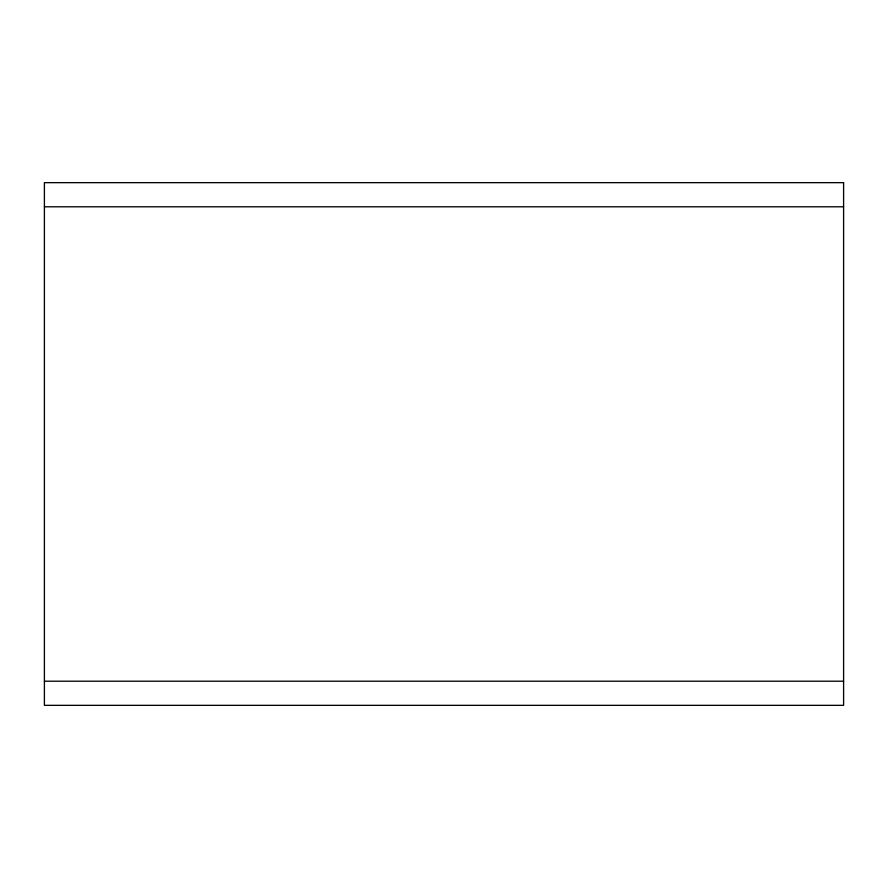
<?xml version="1.0" encoding="UTF-8"?>
<svg xmlns="http://www.w3.org/2000/svg" width="888" height="888" viewBox="0 0 888 888"><rect width="100%" height="100%" fill="white"/><g stroke="black" fill="none" stroke-linecap="round" stroke-linejoin="round"><path stroke-width="1.33" d="M44.4 206.793L843.6 206.793M44.4 681.207L843.6 681.207M843.6 182.662L44.4 182.662L44.4 705.338L843.6 705.338L843.6 182.662"/></g></svg>
